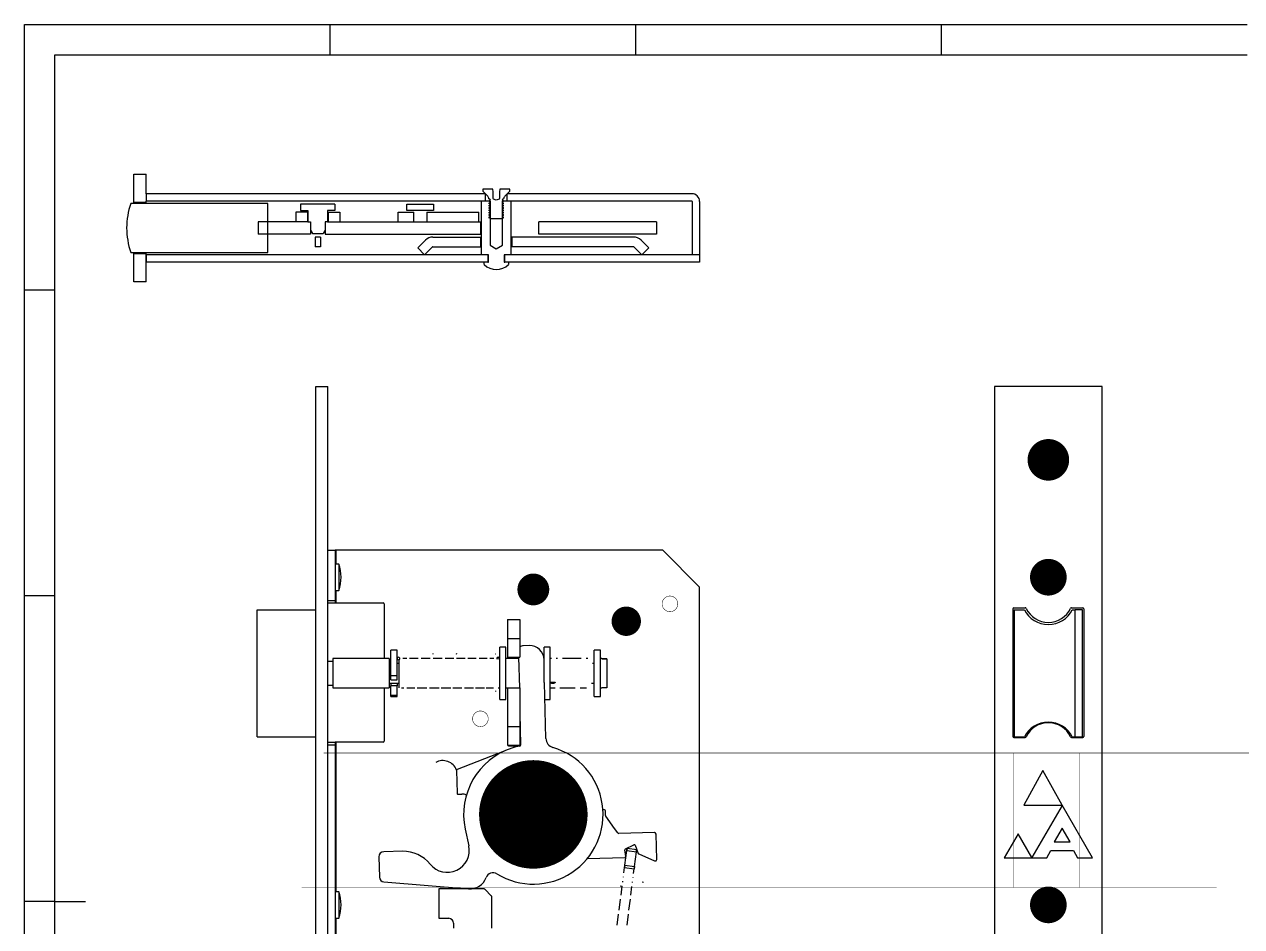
# Model space of a CAD drawing. Extents: x 19 to 519, y 6 to 365.
# Drawn here: x 18.7 to 267.7, y 180.5 to 365 of the extents above; entities that cross this region are included whole.
import ezdxf

# ---------------------------------------------------------------- set-up
doc = ezdxf.new("R2010")
doc.units = 0
doc.layers.add('119', color=190, linetype='CONTINUOUS')

msp = doc.modelspace()

# ---------------------------------------------------------------- linework, layer by layer
at = {"layer": '119'}
for p, q in [((18.75, 310.625), (18.75, 365)), ((18.75, 365), (81.25, 365)), ((81.25, 365), (143.75, 365)), ((81.25, 358.75), (81.25, 365)), ((143.75, 365), (206.25, 365)), ((143.75, 358.75), (143.75, 365)), ((206.25, 365), (268.75, 365)), ((206.25, 358.75), (206.25, 365)), ((25, 310.625), (25, 358.75)), ((25, 358.75), (81.25, 358.75)), ((81.25, 358.75), (143.75, 358.75)), ((143.75, 358.75), (206.25, 358.75)), ((206.25, 358.75), (268.75, 358.75)), ((41.163, 334.3717), (43.663, 334.3717)), ((41.163, 328.5717), (41.163, 334.3717)), ((43.663, 330.3695), (43.663, 334.3717)), ((114.5572, 331.2695), (112.5038, 331.2695)), ((112.5038, 331.2695), (112.5038, 330.8695)), ((114.5945, 330.7365), (114.5572, 331.2695)), ((115.9503, 331.2695), (115.913, 330.7365)), ((118.0038, 331.2695), (115.9503, 331.2695)), ((118.0038, 330.8695), (118.0038, 331.2695)), ((43.663, 328.5717), (41.163, 328.5717)), ((113.0038, 330.3695), (43.663, 330.3695)), ((43.663, 330.3695), (43.663, 328.8695)), ((43.663, 328.5717), (43.663, 328.8695)), ((112.2538, 328.8695), (43.663, 328.8695)), ((113.0038, 328.8695), (112.2538, 328.8695)), ((112.2538, 317.8695), (112.2538, 328.8695)), ((112.5038, 330.8695), (113.5194, 329.8538)), ((113.0038, 330.3695), (113.0038, 328.8695)), ((114.0038, 328.8695), (113.0038, 328.8695)), ((113.7538, 329.3159), (113.7533, 329.3159)), ((114.0343, 329.1195), (113.7538, 329.3159)), ((113.7538, 328.923), (114.0343, 329.1195)), ((113.7538, 328.923), (113.7538, 328.8346)), ((114.0343, 328.6382), (113.7538, 328.8346)), ((113.7538, 328.4418), (114.0343, 328.6382)), ((114.0038, 328.8695), (114.0038, 319.8695)), ((114.5945, 329.3554), (114.5945, 330.7365)), ((114.6523, 329.2595), (114.5945, 329.3554)), ((114.6523, 329.2595), (114.6978, 329.2595)), ((115.2538, 329.0788), (114.6978, 329.2595)), ((115.8098, 329.2595), (115.2538, 329.0788)), ((115.8098, 329.2595), (115.8553, 329.2595)), ((115.913, 329.3554), (115.8553, 329.2595)), ((115.913, 330.7365), (115.913, 329.3554)), ((116.7538, 329.3159), (116.4733, 329.1195)), ((116.4733, 329.1195), (116.7538, 328.923)), ((116.7538, 328.8346), (116.4733, 328.6382)), ((116.4733, 328.6382), (116.7538, 328.4418)), ((117.5038, 328.8695), (116.5038, 328.8695)), ((116.5038, 319.8695), (116.5038, 328.8695)), ((116.7542, 329.3159), (116.7538, 329.3159)), ((116.7538, 328.8346), (116.7538, 328.923)), ((116.7542, 329.3159), (116.7542, 329.3159)), ((116.9881, 329.8538), (118.0038, 330.8695)), ((155.2217, 330.3695), (117.5038, 330.3695)), ((117.5038, 328.8695), (117.5038, 330.3695)), ((118.2538, 328.8695), (117.5038, 328.8695)), ((118.2538, 328.8695), (118.2538, 317.8695)), ((155.2217, 328.8695), (118.2538, 328.8695)), ((155.3217, 328.7695), (155.3217, 317.8653)), ((156.8217, 328.7695), (156.8217, 317.8695)), ((68.5451, 328.3717), (40.5208, 328.3717)), ((68.5451, 318.3717), (68.5451, 328.3717)), ((76.645, 326.6217), (74.2451, 326.6217)), ((74.2451, 326.6217), (74.2451, 324.6217)), ((82.2451, 328.2217), (75.2451, 328.2217)), ((75.2451, 328.2217), (75.2451, 326.9217)), ((75.2451, 326.9217), (76.7451, 326.9217)), ((76.645, 326.6217), (76.645, 324.6217)), ((76.7451, 326.9217), (76.7451, 324.6217)), ((80.7451, 326.9217), (80.7451, 324.6217)), ((82.2451, 326.9217), (80.7451, 326.9217)), ((80.8451, 326.6217), (83.2451, 326.6217)), ((80.8451, 326.6217), (80.8451, 324.6217)), ((82.2451, 328.2217), (82.2451, 326.9217)), ((83.2451, 326.6217), (83.2451, 324.6217)), ((95.1918, 326.6217), (98.3712, 326.6217)), ((95.1918, 324.6217), (95.1918, 326.6217)), ((96.9601, 328.2217), (102.4236, 328.2217)), ((96.9601, 326.9217), (96.9601, 328.2217)), ((102.4236, 326.9217), (96.9601, 326.9217)), ((98.3712, 324.6217), (98.3712, 326.6217)), ((101.0125, 326.6217), (111.7038, 326.6217)), ((101.0125, 326.6217), (101.0125, 324.6217)), ((102.4236, 328.2217), (102.4236, 326.9217)), ((111.7038, 324.6217), (111.7038, 326.6217)), ((113.7538, 328.4418), (113.7538, 328.3534)), ((114.0343, 328.1569), (113.7538, 328.3534)), ((113.7538, 327.9605), (114.0343, 328.1569)), ((113.7538, 327.9605), (113.7538, 327.8721)), ((114.0343, 327.6757), (113.7538, 327.8721)), ((113.7538, 327.4793), (114.0343, 327.6757)), ((113.7538, 327.4793), (113.7538, 327.3909)), ((114.0343, 327.1945), (113.7538, 327.3909)), ((113.7538, 326.998), (114.0343, 327.1945)), ((113.7538, 326.998), (113.7538, 326.9096)), ((114.0343, 326.7132), (113.7538, 326.9096)), ((113.7538, 326.5168), (114.0343, 326.7132)), ((113.7538, 326.5168), (113.7538, 326.4284)), ((114.0343, 326.232), (113.7538, 326.4284)), ((113.7538, 326.0355), (114.0343, 326.232)), ((116.7538, 328.3534), (116.4733, 328.1569)), ((116.4733, 328.1569), (116.7538, 327.9605)), ((116.7538, 327.8721), (116.4733, 327.6757)), ((116.4733, 327.6757), (116.7538, 327.4793)), ((116.7538, 327.3909), (116.4733, 327.1945)), ((116.4733, 327.1945), (116.7538, 326.998)), ((116.7538, 326.9096), (116.4733, 326.7132)), ((116.4733, 326.7132), (116.7538, 326.5168)), ((116.7538, 326.4284), (116.4733, 326.232)), ((116.4733, 326.232), (116.7538, 326.0355)), ((116.7538, 328.3534), (116.7538, 328.4418)), ((116.7538, 327.8721), (116.7538, 327.9605)), ((116.7538, 327.3909), (116.7538, 327.4793)), ((116.7538, 326.9096), (116.7538, 326.998)), ((116.7538, 326.4284), (116.7538, 326.5168)), ((74.2451, 324.6217), (66.5624, 324.6217)), ((66.5624, 324.6217), (66.5624, 322.1217)), ((76.645, 324.6217), (74.2451, 324.6217)), ((76.7451, 324.6217), (76.645, 324.6217)), ((76.7451, 324.6217), (77.2451, 324.6217)), ((77.2451, 324.6217), (77.2451, 322.9217)), ((80.2451, 324.6217), (80.2451, 322.9217)), ((80.7451, 324.6217), (80.2451, 324.6217)), ((80.7451, 324.6217), (80.8451, 324.6217)), ((80.8451, 324.6217), (83.2451, 324.6217)), ((83.2451, 324.6217), (95.1918, 324.6217)), ((95.1918, 324.6217), (98.3712, 324.6217)), ((98.3712, 324.6217), (101.0125, 324.6217)), ((101.0125, 324.6217), (111.7038, 324.6217)), ((111.7038, 324.6217), (112.0054, 324.6217)), ((112.0054, 324.6217), (112.0054, 322.1217)), ((113.7538, 326.0355), (113.7538, 325.9471)), ((114.0343, 325.7507), (113.7538, 325.9471)), ((113.7538, 325.5543), (114.0343, 325.7507)), ((113.7538, 325.5543), (113.7538, 325.4658)), ((114.0343, 325.2695), (113.7538, 325.4658)), ((114.0343, 325.2695), (116.4733, 325.2695)), ((116.7538, 325.9471), (116.4733, 325.7507)), ((116.4733, 325.7507), (116.7538, 325.5543)), ((116.7538, 325.4658), (116.4733, 325.2695)), ((116.7538, 325.9471), (116.7538, 326.0355)), ((116.7538, 325.4658), (116.7538, 325.5543)), ((148.0217, 324.6217), (123.9303, 324.6217)), ((123.9303, 322.1217), (123.9303, 324.6217)), ((148.0217, 324.6217), (148.0217, 322.1217)), ((77.2451, 322.1217), (66.5624, 322.1217)), ((77.2451, 322.9217), (77.2451, 322.1217)), ((77.2451, 322.9217), (77.6492, 322.2217)), ((77.6492, 322.2217), (79.8409, 322.2217)), ((79.2951, 321.4981), (78.1951, 321.4981)), ((78.1951, 321.4981), (78.1951, 319.4981)), ((79.2951, 321.4981), (79.2951, 319.4981)), ((80.2451, 322.9217), (79.8409, 322.2217)), ((80.2451, 322.9217), (80.2451, 322.1217)), ((80.2451, 322.1217), (112.0054, 322.1217)), ((102.3047, 321.4981), (112.1038, 321.4981)), ((112.1038, 319.4981), (112.1038, 321.4981)), ((143.3088, 321.4981), (118.4038, 321.4981)), ((118.4038, 321.4981), (118.4038, 319.4981)), ((148.0217, 322.1217), (123.9303, 322.1217)), ((79.2951, 319.4981), (78.1951, 319.4981)), ((99.179, 319.2837), (100.7491, 320.8537)), ((100.5932, 317.8695), (99.179, 319.2837)), ((100.5932, 317.8695), (102.1633, 319.4395)), ((102.3047, 319.4981), (112.1038, 319.4981)), ((114.0038, 319.8695), (115.2538, 319.1184)), ((115.2538, 319.1184), (116.5038, 319.8695)), ((143.3088, 319.4981), (118.4038, 319.4981)), ((145.0203, 317.8695), (143.4503, 319.4395)), ((146.4345, 319.2837), (144.8645, 320.8537)), ((145.0203, 317.8695), (146.4345, 319.2837)), ((40.5208, 318.3717), (68.5451, 318.3717)), ((41.163, 318.1717), (43.663, 318.1717)), ((41.163, 312.3717), (41.163, 318.1717)), ((43.663, 312.3717), (43.663, 318.1717)), ((100.5932, 317.8695), (43.663, 317.8695)), ((43.663, 317.8695), (43.663, 316.3695)), ((112.7538, 316.3695), (43.663, 316.3695)), ((112.2538, 317.8695), (100.5932, 317.8695)), ((113.5038, 317.8695), (112.2538, 317.8695)), ((113.5038, 316.3695), (112.7538, 316.3695)), ((112.7538, 315.8695), (112.7538, 316.3695)), ((113.5038, 317.8695), (113.5038, 316.3695)), ((113.6538, 317.8695), (113.5038, 317.8695)), ((113.5038, 316.3695), (113.6538, 316.3695)), ((113.6538, 316.3695), (113.6538, 317.8695)), ((116.8538, 317.8695), (116.8538, 316.3695)), ((117.0038, 317.8695), (116.8538, 317.8695)), ((116.8538, 316.3695), (117.0038, 316.3695)), ((118.2538, 317.8695), (117.0038, 317.8695)), ((117.0038, 316.3695), (117.0038, 317.8695)), ((117.7538, 316.3695), (117.0038, 316.3695)), ((156.8217, 316.3695), (117.7538, 316.3695)), ((117.7538, 316.3695), (117.7538, 315.8695)), ((145.0203, 317.8695), (118.2538, 317.8695)), ((156.8217, 317.8695), (145.0203, 317.8695)), ((156.8217, 317.8653), (155.3217, 317.8653)), ((156.8217, 317.8695), (156.8217, 317.8653)), ((156.8217, 317.8653), (156.8217, 316.3695)), ((43.663, 312.3717), (41.163, 312.3717)), ((18.75, 248.125), (18.75, 310.625)), ((25, 310.625), (18.75, 310.625)), ((25, 248.125), (25, 310.625)), ((78.3217, 50.9471), (78.3217, 290.9471)), ((78.3217, 290.9471), (80.8217, 290.9471)), ((80.8217, 257.4471), (80.8217, 290.9471)), ((239.1272, 290.9471), (217.1272, 290.9471)), ((217.1272, 290.9471), (217.1272, 50.9471)), ((239.1272, 50.9471), (239.1272, 290.9471)), ((80.8217, 247.1971), (80.8217, 257.4471)), ((80.8217, 257.4471), (82.3217, 257.4471)), ((82.3217, 257.4471), (82.3217, 247.1971)), ((82.5217, 257.4471), (82.3217, 257.4471)), ((149.3217, 257.4471), (82.5217, 257.4471)), ((82.5217, 254.6471), (82.5217, 257.4471)), ((156.8217, 249.9471), (149.3217, 257.4471)), ((82.5217, 254.6471), (82.3217, 254.6471)), ((83.0217, 254.6471), (82.5217, 254.6471)), ((83.0217, 254.6471), (83.0217, 249.2471)), ((82.3217, 249.2471), (82.5217, 249.2471)), ((82.5217, 249.2471), (83.0217, 249.2471)), ((82.5217, 246.6971), (82.5217, 249.2471)), ((156.8217, 91.9471), (156.8217, 249.9471)), ((18.75, 185.625), (18.75, 248.125)), ((25, 248.125), (18.75, 248.125)), ((25, 185.625), (25, 248.125)), ((80.8217, 246.6971), (80.8217, 247.1971)), ((80.8217, 247.1971), (82.3217, 247.1971)), ((80.8217, 218.1971), (80.8217, 246.6971)), ((80.8217, 246.6971), (82.3217, 246.6971)), ((82.3217, 247.1971), (82.3217, 246.6971)), ((82.3217, 246.6971), (82.5217, 246.6971)), ((82.5217, 246.6971), (92.1217, 246.6971)), ((92.3217, 246.4971), (92.3217, 235.2971)), ((66.3217, 219.2971), (66.3217, 245.2971)), ((66.3217, 245.2971), (78.3217, 245.2971)), ((220.8772, 245.4971), (220.8772, 219.3971)), ((221.0772, 245.6971), (223.4155, 245.6971)), ((221.1272, 245.2971), (221.1272, 219.2971)), ((221.1272, 245.2971), (223.2282, 245.2971)), ((232.8389, 245.6971), (235.1772, 245.6971)), ((233.0262, 245.2971), (233.6406, 245.2971)), ((233.6406, 219.2971), (233.6406, 245.2971)), ((235.1272, 245.2971), (233.6406, 245.2971)), ((235.1272, 219.2971), (235.1272, 245.2971)), ((235.3772, 245.4971), (235.3772, 219.3971)), ((117.5717, 243.2971), (120.0717, 243.2971)), ((117.5717, 243.2971), (117.5717, 239.5294)), ((120.0717, 243.2971), (120.0717, 239.5294)), ((117.5217, 239.3971), (117.5217, 235.4971)), ((117.5717, 239.5294), (117.5717, 239.4471)), ((117.5717, 239.4471), (117.5717, 235.5971)), ((117.5717, 239.4471), (120.0717, 239.4471)), ((120.0717, 239.5294), (120.0717, 239.4471)), ((120.0717, 239.4471), (120.0717, 235.5971)), ((120.1217, 237.6931), (120.1217, 239.3971)), ((94.9467, 237.0471), (93.6967, 237.0471)), ((93.6967, 231.8347), (93.6967, 237.0471)), ((94.9467, 231.8347), (94.9467, 237.0471)), ((117.1915, 237.6471), (115.9415, 237.6471)), ((115.9415, 226.9471), (115.9415, 237.6471)), ((117.1915, 226.9471), (117.1915, 237.6471)), ((121.9698, 237.9768), (120.7701, 237.9506)), ((126.2851, 237.6471), (125.0351, 237.6471)), ((125.0351, 235.0101), (125.0351, 237.6471)), ((126.2851, 226.9471), (126.2851, 237.6471)), ((136.5217, 237.0471), (135.2717, 237.0471)), ((135.2717, 227.5471), (135.2717, 237.0471)), ((136.5217, 227.5471), (136.5217, 237.0471)), ((81.8217, 234.6971), (80.8217, 234.6971)), ((92.3217, 235.2971), (81.8217, 235.2971)), ((81.8217, 235.2971), (81.8217, 229.2971)), ((93.3217, 235.2971), (92.3217, 235.2971)), ((93.3217, 235.2971), (93.3217, 229.2971)), ((93.6967, 234.2971), (93.3217, 234.2971)), ((94.9681, 235.4253), (94.9467, 235.3332)), ((94.9467, 235.3332), (94.9684, 235.2398)), ((95.3217, 234.2971), (94.9467, 234.2971)), ((95.0331, 235.5028), (94.9681, 235.4253)), ((94.9684, 235.2398), (95.0331, 235.161)), ((95.128, 235.5544), (95.0331, 235.5028)), ((95.0331, 235.161), (95.1288, 235.1063)), ((95.2416, 235.5705), (95.128, 235.5544)), ((95.1288, 235.1063), (95.2416, 235.0871)), ((95.3544, 235.5513), (95.2416, 235.5705)), ((95.2416, 235.0871), (95.3552, 235.1032)), ((95.3217, 235.014), (95.3217, 229.2971)), ((95.4501, 235.4966), (95.3544, 235.5513)), ((95.3552, 235.1032), (95.4501, 235.1548)), ((95.5152, 235.4175), (95.4501, 235.4966)), ((95.4501, 235.1548), (95.5146, 235.2319)), ((95.5146, 235.2319), (95.5365, 235.3244)), ((95.5365, 235.3244), (95.5152, 235.4175)), ((96.9397, 235.2971), (96.1309, 235.2971)), ((99.2838, 235.2971), (97.5282, 235.2971)), ((101.7535, 235.2971), (99.8766, 235.2971)), ((102.4023, 236.2165), (102.2971, 236.2697)), ((104.187, 235.2971), (102.3502, 235.2971)), ((106.5485, 235.2971), (104.7694, 235.2971)), ((107.2163, 236.1818), (107.0664, 236.2691)), ((108.875, 235.2971), (107.141, 235.2971)), ((111.1382, 235.2971), (109.4543, 235.2971)), ((113.3546, 235.2971), (111.7288, 235.2971)), ((114.7509, 235.2971), (113.9417, 235.2971)), ((115.1234, 236.2325), (115.0707, 236.2338)), ((115.3502, 235.2971), (115.3417, 235.2971)), ((115.3734, 235.4259), (115.3517, 235.3332)), ((115.3517, 235.3332), (115.3618, 235.2895)), ((115.3618, 235.2895), (115.9415, 235.3244)), ((115.4381, 235.5028), (115.3734, 235.4259)), ((115.5338, 235.5546), (115.4381, 235.5028)), ((115.6466, 235.5705), (115.5338, 235.5546)), ((115.7602, 235.551), (115.6466, 235.5705)), ((115.8551, 235.4966), (115.7602, 235.551)), ((115.9196, 235.4176), (115.8551, 235.4966)), ((115.9415, 235.3244), (115.9196, 235.4176)), ((115.9415, 235.2971), (115.9406, 235.2971)), ((117.5717, 235.2971), (117.1915, 235.2971)), ((117.5717, 235.5971), (120.0717, 235.5971)), ((117.5717, 235.5971), (117.5717, 235.2971)), ((119.8276, 235.2971), (117.5717, 235.2971)), ((119.8211, 235.5971), (119.9583, 229.2971)), ((125.0351, 235.2971), (125.0181, 235.2971)), ((125.0351, 235.0101), (125.0344, 235.0428)), ((125.0526, 234.2064), (125.0351, 235.0101)), ((125.0351, 230.3879), (125.0351, 234.2064)), ((126.5241, 235.2971), (126.2851, 235.2971)), ((127.7493, 235.2971), (127.5174, 235.2971)), ((132.6268, 235.2971), (128.7636, 235.2971)), ((133.9815, 235.2971), (133.6406, 235.2971)), ((135.2717, 234.2971), (134.923, 234.2971)), ((136.8217, 235.2971), (136.5217, 235.2971)), ((136.8217, 235.2971), (136.8217, 235.2524)), ((137.8217, 235.2578), (136.8217, 235.2578)), ((136.8217, 235.2524), (137.8217, 235.2524)), ((137.8217, 235.2524), (137.8217, 235.2578)), ((137.8217, 235.2524), (137.8217, 229.3364)), ((93.6967, 231.8347), (94.9467, 231.8347)), ((93.6967, 230.9321), (93.6967, 231.8347)), ((94.9467, 230.9321), (94.9467, 231.8347)), ((80.8217, 229.8971), (81.8217, 229.8971)), ((81.8217, 229.2971), (92.3217, 229.2971)), ((92.3217, 229.2971), (93.3217, 229.2971)), ((92.3217, 229.2971), (92.3217, 218.3971)), ((93.3217, 230.2971), (93.6967, 230.2971)), ((93.6967, 230.9321), (94.9467, 230.9321)), ((93.6967, 230.2971), (94.9467, 230.2971)), ((93.6967, 230.2971), (93.6967, 229.7722)), ((94.9467, 229.7722), (93.6967, 229.7722)), ((93.6967, 227.8322), (93.6967, 229.7722)), ((94.9467, 230.2971), (95.3217, 230.2971)), ((94.9467, 230.2971), (94.9467, 229.7722)), ((94.9467, 227.8322), (94.9467, 229.7722)), ((95.8734, 229.2971), (96.3497, 229.2971)), ((96.9372, 229.2971), (98.6187, 229.2971)), ((99.0808, 229.2971), (101.0144, 229.2971)), ((101.6062, 229.2971), (103.5711, 229.2971)), ((103.9746, 229.2971), (105.9625, 229.2971)), ((106.3545, 229.2971), (108.1746, 229.2971)), ((108.7594, 229.2971), (110.5836, 229.2971)), ((110.9666, 229.2971), (112.815, 229.2971)), ((113.197, 229.2971), (114.6826, 229.2971)), ((115.6381, 229.2971), (115.9415, 229.2971)), ((117.1915, 229.2971), (117.5717, 229.2971)), ((117.5717, 229.2971), (120.0717, 229.2971)), ((117.5717, 229.2971), (117.5717, 221.5044)), ((120.0717, 229.2971), (120.0717, 221.5044)), ((125.3837, 219.0002), (125.1358, 230.3879)), ((126.322, 230.3884), (126.2851, 230.4813)), ((126.2851, 230.4813), (127.2715, 230.4755)), ((126.2851, 229.2971), (127.263, 229.2971)), ((126.4314, 230.3072), (126.322, 230.3884)), ((126.5925, 230.2488), (126.4314, 230.3072)), ((126.7846, 230.224), (126.5925, 230.2488)), ((126.976, 230.234), (126.7846, 230.224)), ((127.1379, 230.2803), (126.976, 230.234)), ((127.2475, 230.3529), (127.1379, 230.2803)), ((127.2842, 230.4432), (127.2475, 230.3529)), ((127.2715, 230.4755), (127.2842, 230.4432)), ((128.2653, 229.2971), (131.3827, 229.2971)), ((132.4253, 229.2971), (133.6806, 229.2971)), ((134.7386, 230.2971), (135.2717, 230.2971)), ((136.5217, 229.2971), (136.8217, 229.2971)), ((137.8217, 229.3364), (136.8217, 229.3364)), ((136.8217, 229.3364), (136.8217, 229.2971)), ((93.6967, 227.8322), (94.9467, 227.8322)), ((93.6967, 227.5471), (93.6967, 227.8322)), ((93.6967, 227.5471), (94.9467, 227.5471)), ((94.9467, 227.5471), (94.9467, 227.8322)), ((115.0845, 228.7211), (115.115, 228.5619)), ((115.9415, 226.9471), (117.1915, 226.9471)), ((125.2107, 226.9471), (126.2851, 226.9471)), ((135.2717, 227.5471), (136.5217, 227.5471)), ((120.0717, 224.0891), (120.2124, 217.6258)), ((120.0717, 222.7499), (120.1217, 220.6022)), ((230.6249, 221.6973), (230.6249, 221.5286)), ((66.3217, 219.2971), (78.3217, 219.2971)), ((117.5217, 221.3721), (117.5217, 217.6721)), ((117.5717, 221.5044), (117.5717, 221.4471)), ((117.5717, 221.4471), (117.5717, 217.5971)), ((117.5717, 221.4471), (120.0717, 221.4471)), ((120.0717, 221.5044), (120.0717, 221.4471)), ((120.088, 221.4832), (120.0717, 221.5044)), ((120.0717, 221.5044), (120.1017, 221.4592)), ((120.0717, 221.4471), (120.0717, 217.5971)), ((120.1017, 221.4592), (120.088, 221.4832)), ((120.1217, 220.6022), (120.1813, 218.0398)), ((120.1217, 217.7911), (120.1217, 220.6022)), ((221.0772, 219.1971), (223.4155, 219.1971)), ((221.1272, 219.2971), (223.2282, 219.2971)), ((222.6249, 219.2971), (222.6249, 219.1971)), ((232.8389, 219.1971), (235.1772, 219.1971)), ((233.0262, 219.2971), (233.6406, 219.2971)), ((233.1249, 219.2971), (233.1249, 219.1971)), ((233.6406, 219.2971), (235.1272, 219.2971)), ((80.8217, 217.6971), (80.8217, 218.1971)), ((80.8217, 218.1971), (82.3217, 218.1971)), ((80.8217, 165.8471), (80.8217, 217.6971)), ((80.8217, 217.6971), (82.3217, 217.6971)), ((82.3217, 218.1971), (82.3217, 217.6971)), ((82.5217, 218.1971), (82.3217, 218.1971)), ((82.3217, 217.6971), (82.3217, 165.8471)), ((92.1217, 218.1971), (82.5217, 218.1971)), ((82.5217, 187.6471), (82.5217, 218.1971)), ((117.5717, 217.5971), (120.0717, 217.5971)), ((117.7217, 217.4721), (119.6319, 217.4721)), ((119.8632, 217.5624), (118.4357, 217.0054)), ((119.8632, 217.5624), (119.9348, 217.5971)), ((119.932, 217.5955), (119.8632, 217.5624)), ((119.9348, 217.5971), (119.932, 217.5955)), ((116.8654, 216.3926), (107.2353, 212.6347)), ((107.108, 212.4438), (107.2165, 207.7851)), ((227.0116, 212.3971), (223.0826, 205.309)), ((230.9408, 205.3091), (227.0116, 212.3971)), ((117.1251, 208.1709), (127.5455, 209.1437)), ((127.5455, 209.1437), (127.4178, 208.9898)), ((127.4764, 209.0604), (127.5102, 209.1013)), ((127.5102, 209.1013), (127.5455, 209.1437)), ((127.5455, 209.1437), (128.5183, 198.7234)), ((107.4211, 207.5898), (108.2209, 207.6084)), ((117.1251, 208.1709), (117.1676, 208.1357)), ((117.279, 208.0432), (117.1251, 208.1709)), ((118.0979, 197.7505), (117.1251, 208.1709)), ((117.1676, 208.1357), (117.2084, 208.1018)), ((117.2084, 208.1018), (117.246, 208.0706)), ((117.246, 208.0706), (117.279, 208.0432)), ((127.4178, 208.9898), (117.279, 208.0432)), ((117.279, 208.0432), (118.2256, 197.9045)), ((118.3039, 207.1934), (117.279, 208.0432)), ((126.568, 207.9649), (118.3039, 207.1934)), ((118.3039, 207.1934), (119.0754, 198.9293)), ((127.4178, 208.9898), (126.568, 207.9649)), ((127.3395, 199.7009), (126.568, 207.9649)), ((127.4178, 208.9898), (127.4452, 209.0228)), ((128.3643, 198.851), (127.4178, 208.9898)), ((127.4452, 209.0228), (127.4764, 209.0604)), ((137.3538, 204.3856), (137.0412, 204.3783)), ((137.5809, 203.2227), (137.5584, 204.1903)), ((223.0826, 205.309), (230.9019, 205.3091)), ((230.9213, 205.2754), (224.7666, 194.6151)), ((237.1236, 194.6001), (230.9408, 205.3091)), ((139.4369, 200.5531), (137.6373, 203.0544)), ((108.8943, 200.432), (109.6255, 197.0545)), ((119.0754, 198.9293), (127.3395, 199.7009)), ((128.3643, 198.851), (127.3395, 199.7009)), ((140.0665, 199.678), (139.4369, 200.5531)), ((147.6151, 199.7232), (140.317, 199.5533)), ((148.043, 194.2316), (147.922, 199.4302)), ((221.9408, 199.4795), (219.1236, 194.6001)), ((224.7493, 194.6151), (221.9408, 199.4795)), ((230.9408, 200.6632), (229.3064, 197.8324)), ((232.5752, 197.8324), (230.9408, 200.6632)), ((128.5183, 198.7234), (118.0979, 197.7505)), ((118.2256, 197.9045), (118.0979, 197.7505)), ((118.0979, 197.7505), (118.1331, 197.793)), ((118.1331, 197.793), (118.167, 197.8338)), ((118.167, 197.8338), (118.1982, 197.8715)), ((118.1982, 197.8715), (118.2256, 197.9045)), ((119.0754, 198.9293), (118.2256, 197.9045)), ((118.2256, 197.9045), (128.3643, 198.851)), ((128.3643, 198.851), (128.3973, 198.8237)), ((128.5183, 198.7234), (128.3643, 198.851)), ((128.3973, 198.8237), (128.435, 198.7925)), ((128.435, 198.7925), (128.4758, 198.7586)), ((128.4758, 198.7586), (128.5183, 198.7234)), ((141.6694, 196.3913), (143.3666, 197.2313)), ((143.3666, 197.2313), (143.3666, 197.2313)), ((143.6416, 197.1248), (144.2847, 195.4768)), ((229.3064, 197.8324), (232.5752, 197.8324)), ((91.2525, 194.7979), (91.3432, 190.6296)), ((96.1054, 195.9038), (92.2305, 195.8194)), ((133.8738, 194.4519), (141.5137, 194.6298)), ((141.5376, 193.0749), (141.9192, 196.0505)), ((141.7078, 194.8518), (141.5593, 196.19)), ((141.9828, 196.5464), (141.9192, 196.0505)), ((141.9192, 196.0505), (141.9316, 196.1473)), ((141.9192, 196.0505), (143.903, 195.7961)), ((141.9316, 196.1473), (141.9436, 196.2403)), ((141.9436, 196.2403), (141.9546, 196.326)), ((141.9546, 196.326), (141.9642, 196.4012)), ((141.9642, 196.4012), (141.9721, 196.4629)), ((141.9721, 196.4629), (141.978, 196.5087)), ((141.978, 196.5087), (141.9816, 196.5369)), ((141.9816, 196.5369), (141.9828, 196.5464)), ((141.9828, 196.5464), (143.9666, 196.292)), ((143.5213, 192.8204), (143.903, 195.7961)), ((143.9666, 196.292), (143.903, 195.7961)), ((143.903, 195.7961), (143.9154, 195.8928)), ((143.9154, 195.8928), (143.9273, 195.9858)), ((143.9273, 195.9858), (143.9383, 196.0716)), ((143.9383, 196.0716), (143.9479, 196.1467)), ((143.9479, 196.1467), (143.9558, 196.2084)), ((143.9558, 196.2084), (143.9617, 196.2543)), ((143.9617, 196.2543), (143.9654, 196.2825)), ((143.9654, 196.2825), (143.9666, 196.292)), ((144.3907, 195.3663), (147.6227, 193.9499)), ((219.1236, 194.6001), (227.7826, 194.6001)), ((227.7826, 194.6001), (228.6387, 196.0828)), ((228.6387, 196.0828), (233.2429, 196.0828)), ((233.2429, 196.0828), (234.0989, 194.6001)), ((234.0989, 194.6001), (237.1236, 194.6001)), ((141.3341, 191.4889), (141.474, 192.5789)), ((141.5376, 193.0749), (141.474, 192.5789)), ((141.474, 192.5789), (141.4752, 192.5885)), ((141.474, 192.5789), (143.4577, 192.3245)), ((141.4752, 192.5885), (141.4788, 192.6167)), ((141.4788, 192.6167), (141.4847, 192.6625)), ((141.4847, 192.6625), (141.4926, 192.7242)), ((141.4926, 192.7242), (141.5022, 192.7994)), ((141.5022, 192.7994), (141.5132, 192.8851)), ((141.5132, 192.8851), (141.5252, 192.9781)), ((141.5252, 192.9781), (141.5376, 193.0749)), ((141.5376, 193.0749), (143.5213, 192.8204)), ((143.3319, 191.3437), (143.4577, 192.3245)), ((143.5213, 192.8204), (143.4577, 192.3245)), ((143.4577, 192.3245), (143.4589, 192.334)), ((143.4589, 192.334), (143.4625, 192.3623)), ((143.4625, 192.3623), (143.4684, 192.4081)), ((143.4684, 192.4081), (143.4763, 192.4698)), ((143.4763, 192.4698), (143.486, 192.5449)), ((143.486, 192.5449), (143.497, 192.6307)), ((143.497, 192.6307), (143.5089, 192.7237)), ((143.5089, 192.7237), (143.5213, 192.8204)), ((92.2602, 189.6549), (109.5843, 188.2145)), ((141.0904, 189.5881), (141.121, 189.8273)), ((141.2253, 190.6398), (141.2297, 190.6749)), ((143.096, 189.5047), (143.1172, 189.67)), ((143.2216, 190.4837), (143.2275, 190.5293)), ((145.3273, 189.5209), (145.0781, 189.5919)), ((82.5217, 187.6471), (82.3217, 187.6471)), ((83.0217, 187.6471), (82.5217, 187.6471)), ((83.0217, 187.6471), (83.0217, 182.2476)), ((112.7388, 188.2025), (103.5217, 188.2025)), ((103.5217, 188.2025), (103.5217, 182.2025)), ((114.2631, 186.7611), (112.8803, 188.1439)), ((140.9732, 188.6744), (140.5419, 188.7867)), ((140.7477, 186.9164), (140.9856, 188.7712)), ((142.7656, 186.9284), (142.9914, 188.6888)), ((18.7488, 185.625), (18.75, 185.625)), ((18.75, 123.125), (18.75, 185.625)), ((25, 185.625), (18.75, 185.625)), ((25, 123.125), (25, 185.625)), ((25, 185.625), (31.2513, 185.625)), ((114.3217, 180.1723), (114.3217, 186.6197)), ((140.3566, 183.8669), (140.6425, 186.096)), ((142.3745, 183.879), (142.6604, 186.1085)), ((82.3217, 182.2471), (82.5217, 182.2471)), ((82.5217, 182.2471), (83.0217, 182.2471)), ((82.5217, 165.1738), (82.5217, 182.2471)), ((103.5217, 182.2025), (105.5217, 182.2025)), ((139.9655, 180.8182), (140.2514, 183.0469)), ((141.9835, 180.8304), (142.2693, 183.0588)), ((106.5217, 181.2025), (106.5217, 180.1723))]:
    msp.add_line(p, q, dxfattribs=at)
for points, const_width in [([(228.1272, 273.8221, 1), (228.1272, 278.0721, 1), (228.1272, 273.8221)], 4.25), ([(228.1272, 274.5721, 1), (228.1272, 277.3221, 1), (228.1272, 274.5721)], 2.75), ([(228.1272, 250.0721, 1), (228.1272, 253.8221, 1), (228.1272, 250.0721)], 3.75), ([(228.1272, 250.6971, 1), (228.1272, 253.1971, 1), (228.1272, 250.6971)], 2.5), ([(122.8217, 247.8221, 1), (122.8217, 251.0721, 1), (122.8217, 247.8221)], 3.25), ([(150.75, 244.9, 1), (150.75, 248.1, 1), (150.75, 244.9)], 0.1016), ([(141.8217, 241.4471, 1), (141.8217, 244.4471, 1), (141.8217, 241.4471)], 3), ([(141.8217, 242.3221, 1), (141.8217, 243.5721, 1), (141.8217, 242.3221)], 1.25), ([(112, 221.4, 1), (112, 224.6, 1), (112, 221.4)], 0.1016), ([(80, 216.0254, 1), (80, 215.9746)], 0.0508), ([(122.8217, 197.8971, 1), (122.8217, 208.9971, 1), (122.8217, 197.8971)], 11.1), ([(122.8217, 197.9471, 1), (122.8217, 208.9471, 1), (122.8217, 197.9471)], 11), ([(122.8217, 198.0971, 1), (122.8217, 208.7971, 1), (122.8217, 198.0971)], 10.7), ([(221, 216.0254, 1), (221, 215.9746)], 0.0508), ([(221.0254, 216, 1), (220.9746, 216)], 0.0508), ([(221, 215.9746, 1), (221, 216.0254)], 0.0508), ([(234.5, 216.0254, 1), (234.5, 215.9746)], 0.0508), ([(234.5254, 216, 1), (234.4746, 216)], 0.0508), ([(234.5, 215.9746, 1), (234.5, 216.0254)], 0.0508), ([(122.8217, 198.3471, 1), (122.8217, 208.5471, 1), (122.8217, 198.3471)], 10.2), ([(122.8217, 198.4471, 1), (122.8217, 208.4471, 1), (122.8217, 198.4471)], 10), ([(75.5, 188.5254, 1), (75.5, 188.4746)], 0.0508), ([(221, 188.5254, 1), (221, 188.4746)], 0.0508), ([(220.9746, 188.5, 1), (221.0254, 188.5)], 0.0508), ([(221, 188.4746, 1), (221, 188.5254)], 0.0508), ([(228.1272, 183.0721, 1), (228.1272, 186.8221, 1), (228.1272, 183.0721)], 3.75), ([(228.1272, 183.6971, 1), (228.1272, 186.1971, 1), (228.1272, 183.6971)], 2.5), ([(234.5, 188.5254, 1), (234.5, 188.4746)], 0.0508), ([(234.4746, 188.5, 1), (234.5254, 188.5)], 0.0508), ([(234.5, 188.4746, 1), (234.5, 188.5254)], 0.0508), ([(262.5, 188.4746, 1), (262.5, 188.5254)], 0.0508)]:
    msp.add_lwpolyline(points, format="xyb", dxfattribs=dict(at, const_width=const_width))
at = {"layer": '119', "const_width": 0.1016}
for points in [[(80, 216), (221, 216)], [(221, 216), (234.5, 216)], [(221, 216), (221, 188.5)], [(234.5, 216), (291, 216)], [(234.5, 216), (234.5, 188.5)], [(75.5, 188.5), (221, 188.5)], [(221, 188.5), (234.5, 188.5)], [(234.5, 188.5), (262.5, 188.5)]]:
    msp.add_lwpolyline(points, dxfattribs=at)
at = {"layer": '119'}
for centre, radius, start, end in [((112.9538, 329.2881), 0.8, 1.9895, 45.0001), ((117.5538, 329.2881), 0.8, 135.0001, 178.0104), ((155.2217, 328.7695), 1.6, 0, 90), ((155.2217, 328.7695), 0.1, 0, 90), ((54.663, 323.3717), 15, 160.5288, 199.4712), ((102.3047, 319.2981), 2.2, 90, 135), ((143.3088, 319.2981), 2.2, 45, 89.9998), ((102.3047, 319.2981), 0.2, 89.9997, 134.9997), ((143.3088, 319.2981), 0.2, 45.0003, 89.9994), ((115.2538, 318.4945), 3.625, 226.3972, 313.6028), ((75.9817, 251.9471), 7.54, 339.017, 20.983), ((92.1217, 246.4971), 0.2, 0, 90), ((221.0772, 245.4971), 0.2, 90, 180), ((228.1272, 247.7971), 5.5, 207.0357, 332.9643), ((223.4155, 245.4971), 0.2, 25.0286, 90), ((228.1272, 247.6971), 5, 205.029, 334.971), ((232.8389, 245.4971), 0.2, 90.0003, 154.9701), ((235.1772, 245.4971), 0.2, 0, 90), ((117.7217, 239.3971), 0.2, 138.5914, 180.0022), ((119.9217, 239.3971), 0.2, 359.9992, 41.4095), ((120.7919, 236.9509), 1, 91.2474, 136.0696), ((122.0351, 234.9775), 3, 1.2474, 91.2472), ((117.7217, 235.4971), 0.2, 180.0007, 221.4084), ((228.1272, 216.7971), 5.5, 27.0357, 152.9643), ((228.1272, 217.1971), 5, 25.029, 154.971), ((117.7217, 221.3721), 0.2, 138.5914, 180.0022), ((221.0772, 219.3971), 0.2, 180, 270), ((223.4155, 219.3971), 0.2, 269.9999, 334.9729), ((232.8389, 219.3971), 0.2, 205.0291, 270.0009), ((235.1772, 219.3971), 0.2, 270, 0), ((92.1217, 218.3971), 0.2, 270, 0), ((122.8217, 203.4471), 14.25, 107.9261, 192.2156), ((122.8217, 203.4471), 14.25, 238.4638, 73.6973), ((117.7217, 217.6721), 0.2, 180, 270), ((122.8217, 203.4471), 14.25, 101.2103, 107.9261), ((120.0125, 217.6214), 0.2, 281.2096, 1.2484), ((119.6815, 218.0282), 0.5, 321.2984, 331.6921), ((119.6815, 218.0282), 0.5, 331.6935, 1.3335), ((127.3832, 219.0437), 2, 181.2473, 253.6973), ((104.3217, 211.4471), 3, 21.0084, 119.3281), ((107.308, 212.4484), 0.2, 111.3153, 181.3353), ((107.4164, 207.7898), 0.2, 181.3331, 271.334), ((108.2674, 205.609), 2, 64.3172, 91.3335), ((137.3584, 204.1857), 0.2, 1.334, 91.3331), ((230.9018, 205.2866), 0.0225, 329.8986, 89.785), ((137.8808, 203.2296), 0.3, 181.3331, 215.7327), ((140.3101, 199.8532), 0.3, 215.7334, 271.3339), ((147.6221, 199.4232), 0.3, 1.3337, 91.3331), ((105.2274, 196.1024), 4.5, 218.7426, 12.2156), ((143.4553, 197.0521), 0.2, 21.3172, 116.3344), ((92.2523, 194.8196), 1, 91.2474, 181.2472), ((96.2578, 188.9054), 7, 38.7426, 91.2473), ((141.509, 194.8297), 0.2, 271.3336, 6.332), ((141.7581, 196.212), 0.2, 116.3326, 186.3344), ((144.471, 195.5495), 0.2, 201.318, 246.3336), ((147.7431, 194.2246), 0.3, 246.3344, 1.3335), ((224.7579, 194.6201), 0.01, 210.0025, 329.9975), ((92.343, 190.6514), 1, 181.2473, 265.2474), ((109.8743, 191.7025), 3.5, 265.2474, 340.3756), ((114.5839, 190.0232), 1.5, 58.4638, 160.3758), ((75.9817, 184.9471), 7.54, 339.017, 20.983), ((112.7388, 188.0025), 0.2, 45.0003, 89.9994), ((114.1217, 186.6197), 0.2, 359.9997, 44.9997), ((105.5217, 181.2025), 1, 0, 90)]:
    msp.add_arc(centre, radius, start, end, dxfattribs=at)

doc.saveas('drawing.dxf')
